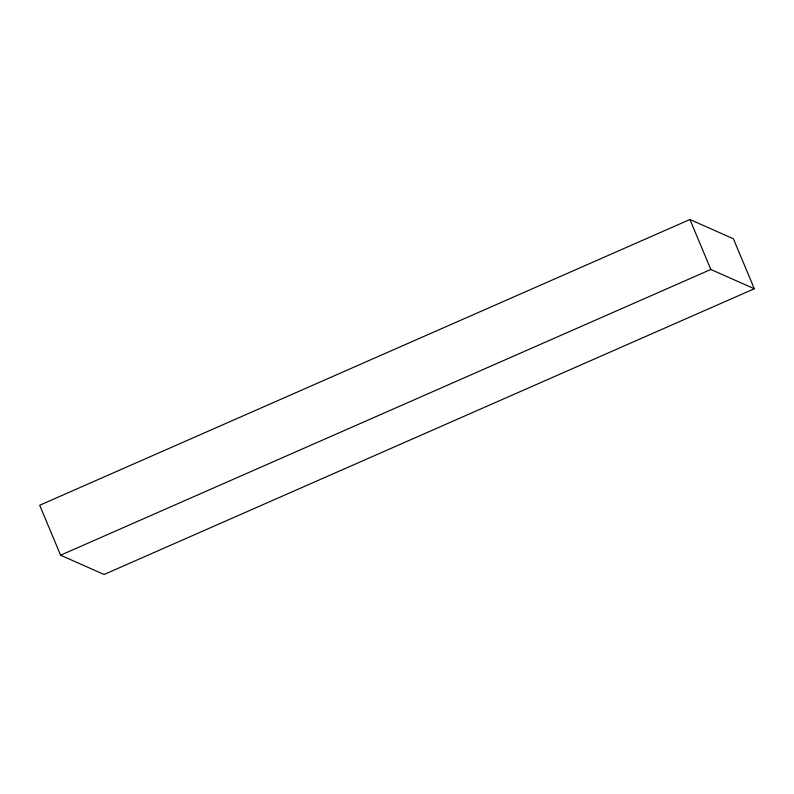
<?xml version="1.0" encoding="UTF-8"?>
<svg xmlns="http://www.w3.org/2000/svg" width="794" height="794" viewBox="0 0 794 794"><rect width="100%" height="100%" fill="white"/><g stroke="black" fill="none" stroke-linecap="round" stroke-linejoin="round"><path stroke-width="1.19" d="M689.936 219.511L39.7 505.252L60.592 555.205L104.064 574.489L754.3 288.748L733.408 238.796L689.936 219.511L710.829 269.464L754.3 288.748M60.592 555.205L710.829 269.464"/></g></svg>
